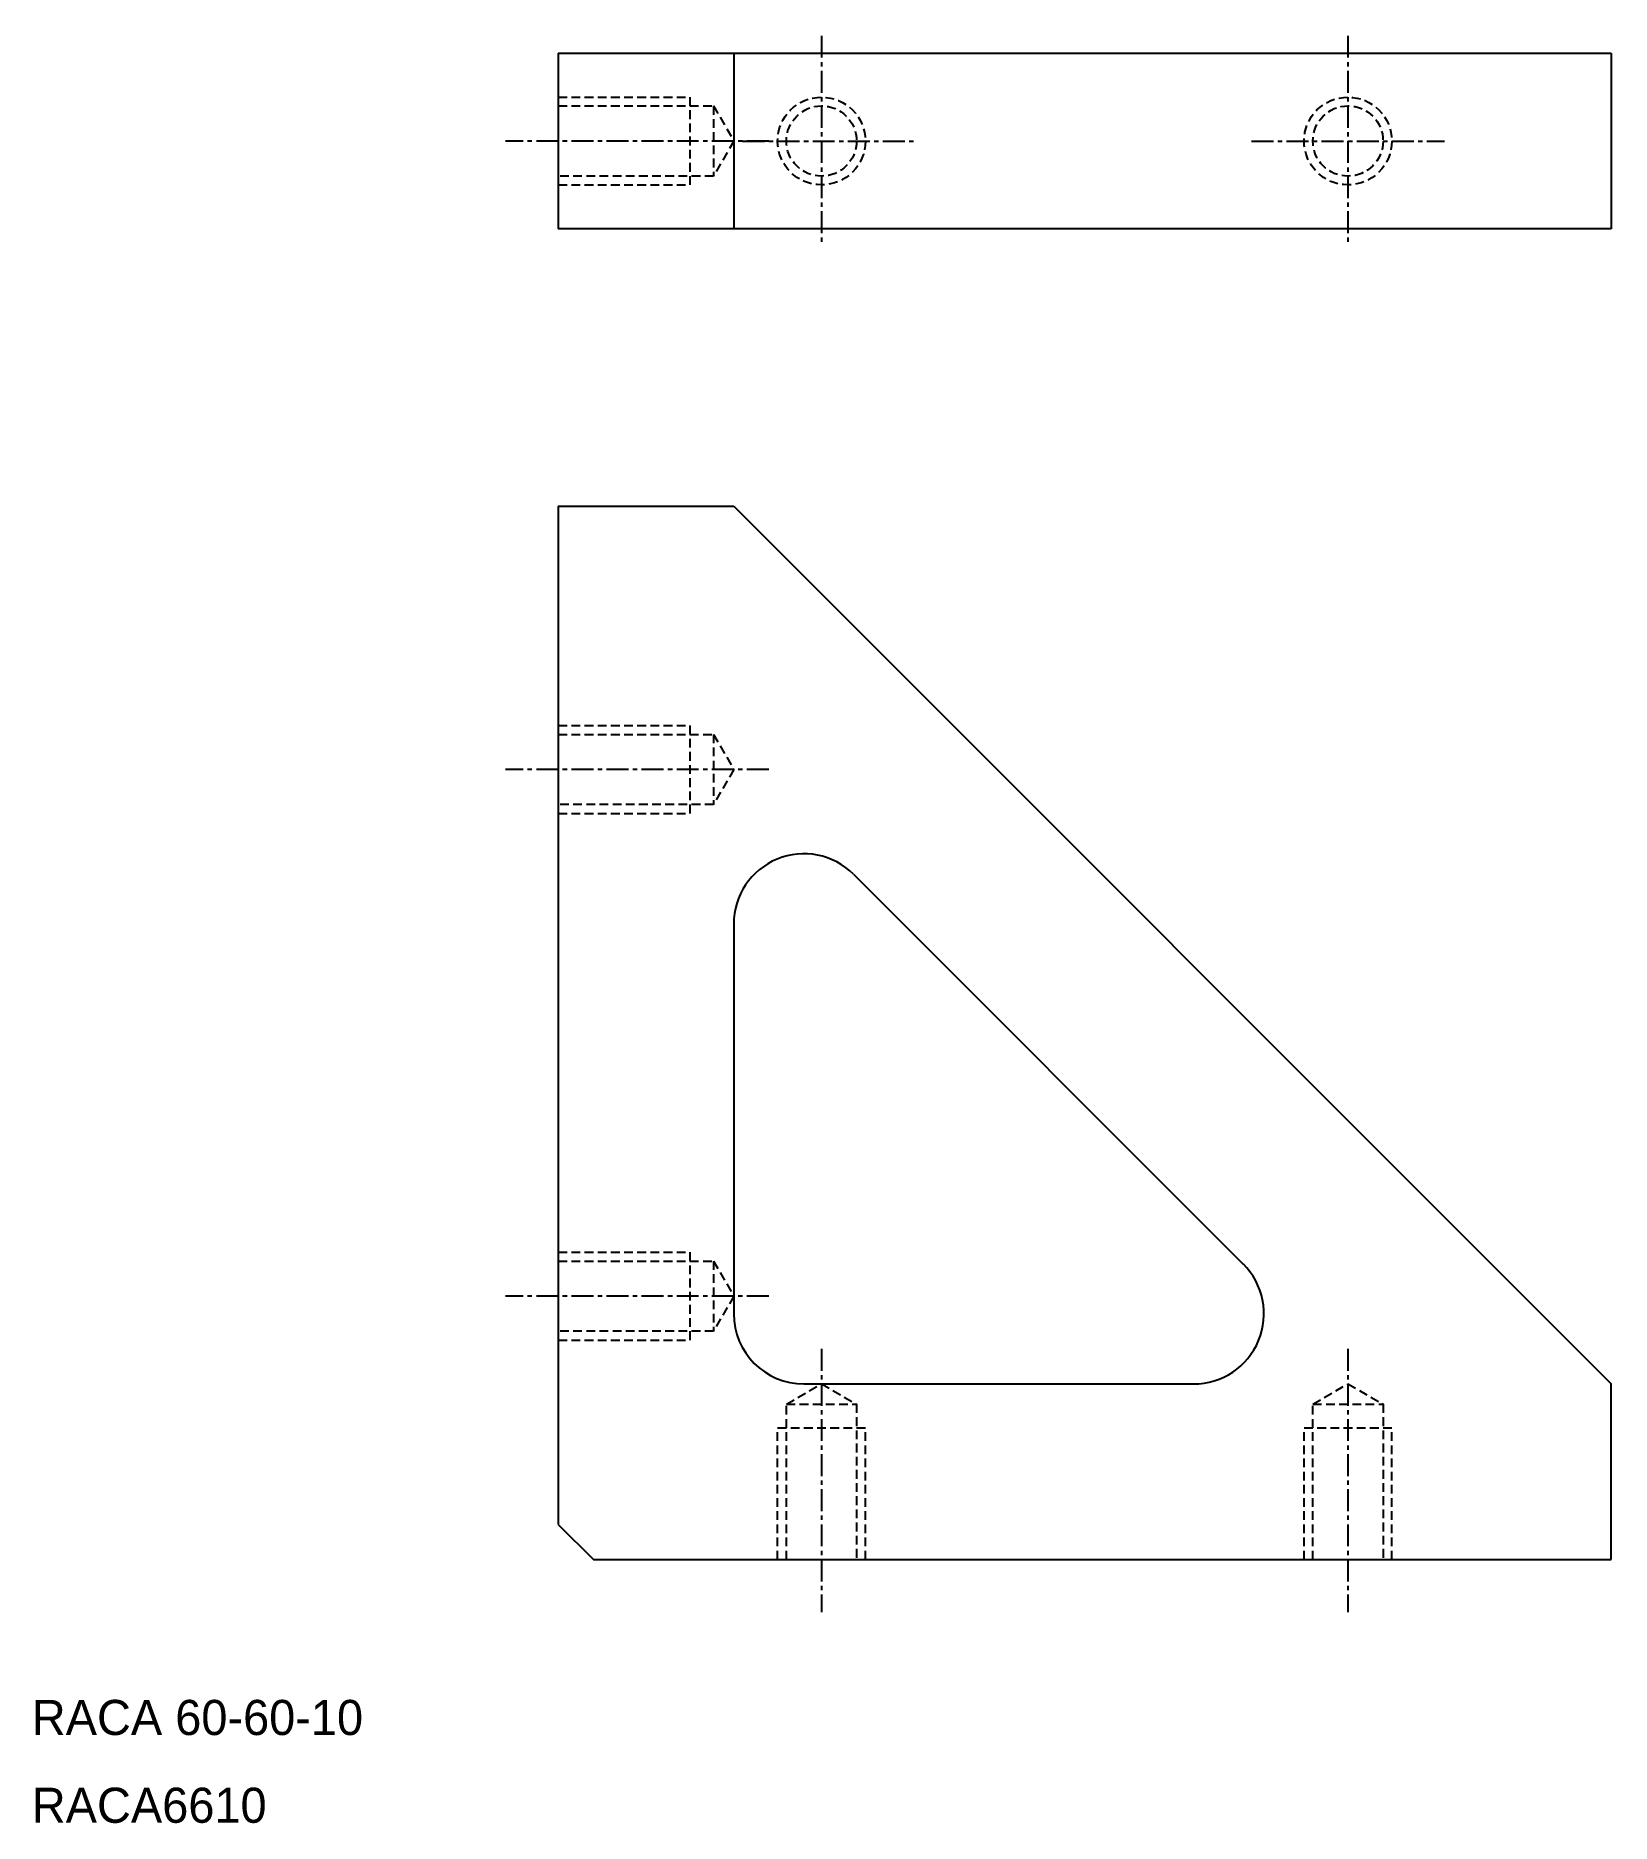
# Model space of a CAD drawing. Extents: x 8279 to 8369, y 32 to 134.
import ezdxf

# ---------------------------------------------------------------- set-up
doc = ezdxf.new("R2010")
doc.units = 0
doc.linetypes.add('CENTER', pattern=[2, 1.25, -0.25, 0.25, -0.25])
doc.linetypes.add('DASHED', pattern=[0.75, 0.5, -0.25])
doc.layers.get('0').update_dxf_attribs({"linetype": 'CONTINUOUS'})
doc.layers.add('CENTER', color=1, linetype='CENTER')

msp = doc.modelspace()

# ---------------------------------------------------------------- linework, layer by layer
at = {"color": 7, "linetype": 'CONTINUOUS'}
for p, q in [((8309.06, 132.57), (8309.06, 122.57)), ((8309.06, 132.57), (8369.06, 132.57)), ((8319.06, 132.57), (8319.06, 122.57)), ((8369.06, 132.57), (8369.06, 122.57)), ((8369.06, 122.57), (8309.06, 122.57)), ((8309.06, 106.77), (8319.06, 106.77)), ((8309.06, 106.77), (8309.06, 48.77)), ((8319.06, 106.77), (8369.06, 56.77)), ((8325.89, 85.8), (8348.09, 63.6)), ((8319.06, 82.97), (8319.06, 60.77)), ((8323.06, 56.77), (8345.27, 56.77)), ((8369.06, 46.77), (8369.06, 56.77)), ((8309.06, 48.77), (8311.06, 46.77)), ((8311.06, 46.77), (8369.06, 46.77))]:
    msp.add_line(p, q, dxfattribs=at)
at = {"color": 3, "linetype": 'DASHED'}
for p, q in [((8309.06, 130.07), (8316.56, 130.07)), ((8309.06, 129.57), (8317.91, 129.57)), ((8316.56, 130.07), (8316.56, 125.07)), ((8317.91, 129.57), (8317.91, 125.57)), ((8317.91, 129.57), (8319.06, 127.57)), ((8319.06, 127.57), (8317.91, 125.57)), ((8317.91, 125.57), (8309.06, 125.57)), ((8309.06, 125.07), (8316.56, 125.07)), ((8309.06, 94.27), (8316.56, 94.27)), ((8309.06, 93.77), (8317.91, 93.77)), ((8316.56, 94.27), (8316.56, 89.27)), ((8317.91, 93.77), (8319.06, 91.77)), ((8317.91, 93.77), (8317.91, 89.77)), ((8319.06, 91.77), (8317.91, 89.77)), ((8317.91, 89.77), (8309.06, 89.77)), ((8309.06, 89.27), (8316.56, 89.27)), ((8309.06, 64.27), (8316.56, 64.27)), ((8316.56, 64.27), (8316.56, 59.27)), ((8309.06, 63.77), (8317.91, 63.77)), ((8317.91, 63.77), (8319.06, 61.77)), ((8317.91, 63.77), (8317.91, 59.77)), ((8319.06, 61.77), (8317.91, 59.77)), ((8317.91, 59.77), (8309.06, 59.77)), ((8309.06, 59.27), (8316.56, 59.27)), ((8322.06, 55.62), (8324.06, 56.77)), ((8324.06, 56.77), (8326.06, 55.62)), ((8352.06, 55.62), (8354.06, 56.77)), ((8354.06, 56.77), (8356.06, 55.62)), ((8322.06, 55.62), (8326.06, 55.62)), ((8322.06, 46.77), (8322.06, 55.62)), ((8326.06, 55.62), (8326.06, 46.77)), ((8352.06, 46.77), (8352.06, 55.62)), ((8352.06, 55.62), (8356.06, 55.62)), ((8356.06, 55.62), (8356.06, 46.77)), ((8321.56, 54.27), (8326.56, 54.27)), ((8321.56, 46.77), (8321.56, 54.27)), ((8326.56, 46.77), (8326.56, 54.27)), ((8351.56, 46.77), (8351.56, 54.27)), ((8351.56, 54.27), (8356.56, 54.27)), ((8356.56, 46.77), (8356.56, 54.27))]:
    msp.add_line(p, q, dxfattribs=at)
for centre, radius in [((8324.06, 127.57), 2.5), ((8324.06, 127.57), 2), ((8354.06, 127.57), 2.5), ((8354.06, 127.57), 2)]:
    msp.add_circle(centre, radius, dxfattribs=at)
at = {"color": 7, "linetype": 'CONTINUOUS'}
for centre, start, end in [((8323.06, 82.97), 45, 180), ((8345.27, 60.77), 270, 45), ((8323.06, 60.77), 180, 270)]:
    msp.add_arc(centre, 4, start, end, dxfattribs=at)
at = {"layer": 'CENTER', "color": 1, "linetype": 'CENTER'}
for p, q in [((8324.06, 133.57), (8324.06, 121.57)), ((8354.06, 133.57), (8354.06, 121.57)), ((8321.06, 127.57), (8306.06, 127.57)), ((8319.56, 127.57), (8329.56, 127.57)), ((8348.56, 127.57), (8359.56, 127.57)), ((8321.06, 91.77), (8306.06, 91.77)), ((8321.06, 61.77), (8306.06, 61.77)), ((8324.06, 58.77), (8324.06, 43.77)), ((8354.06, 58.77), (8354.06, 43.77))]:
    msp.add_line(p, q, dxfattribs=at)

# ---------------------------------------------------------------- texts
at = {"color": 7, "linetype": 'CONTINUOUS'}
for s, p in [('RACA 60-60-10', (8279.06, 36.77)), ('RACA6610', (8279.06, 31.77))]:
    msp.add_text(s, height=2, dxfattribs=at).set_placement(p)

doc.saveas('drawing.dxf')
